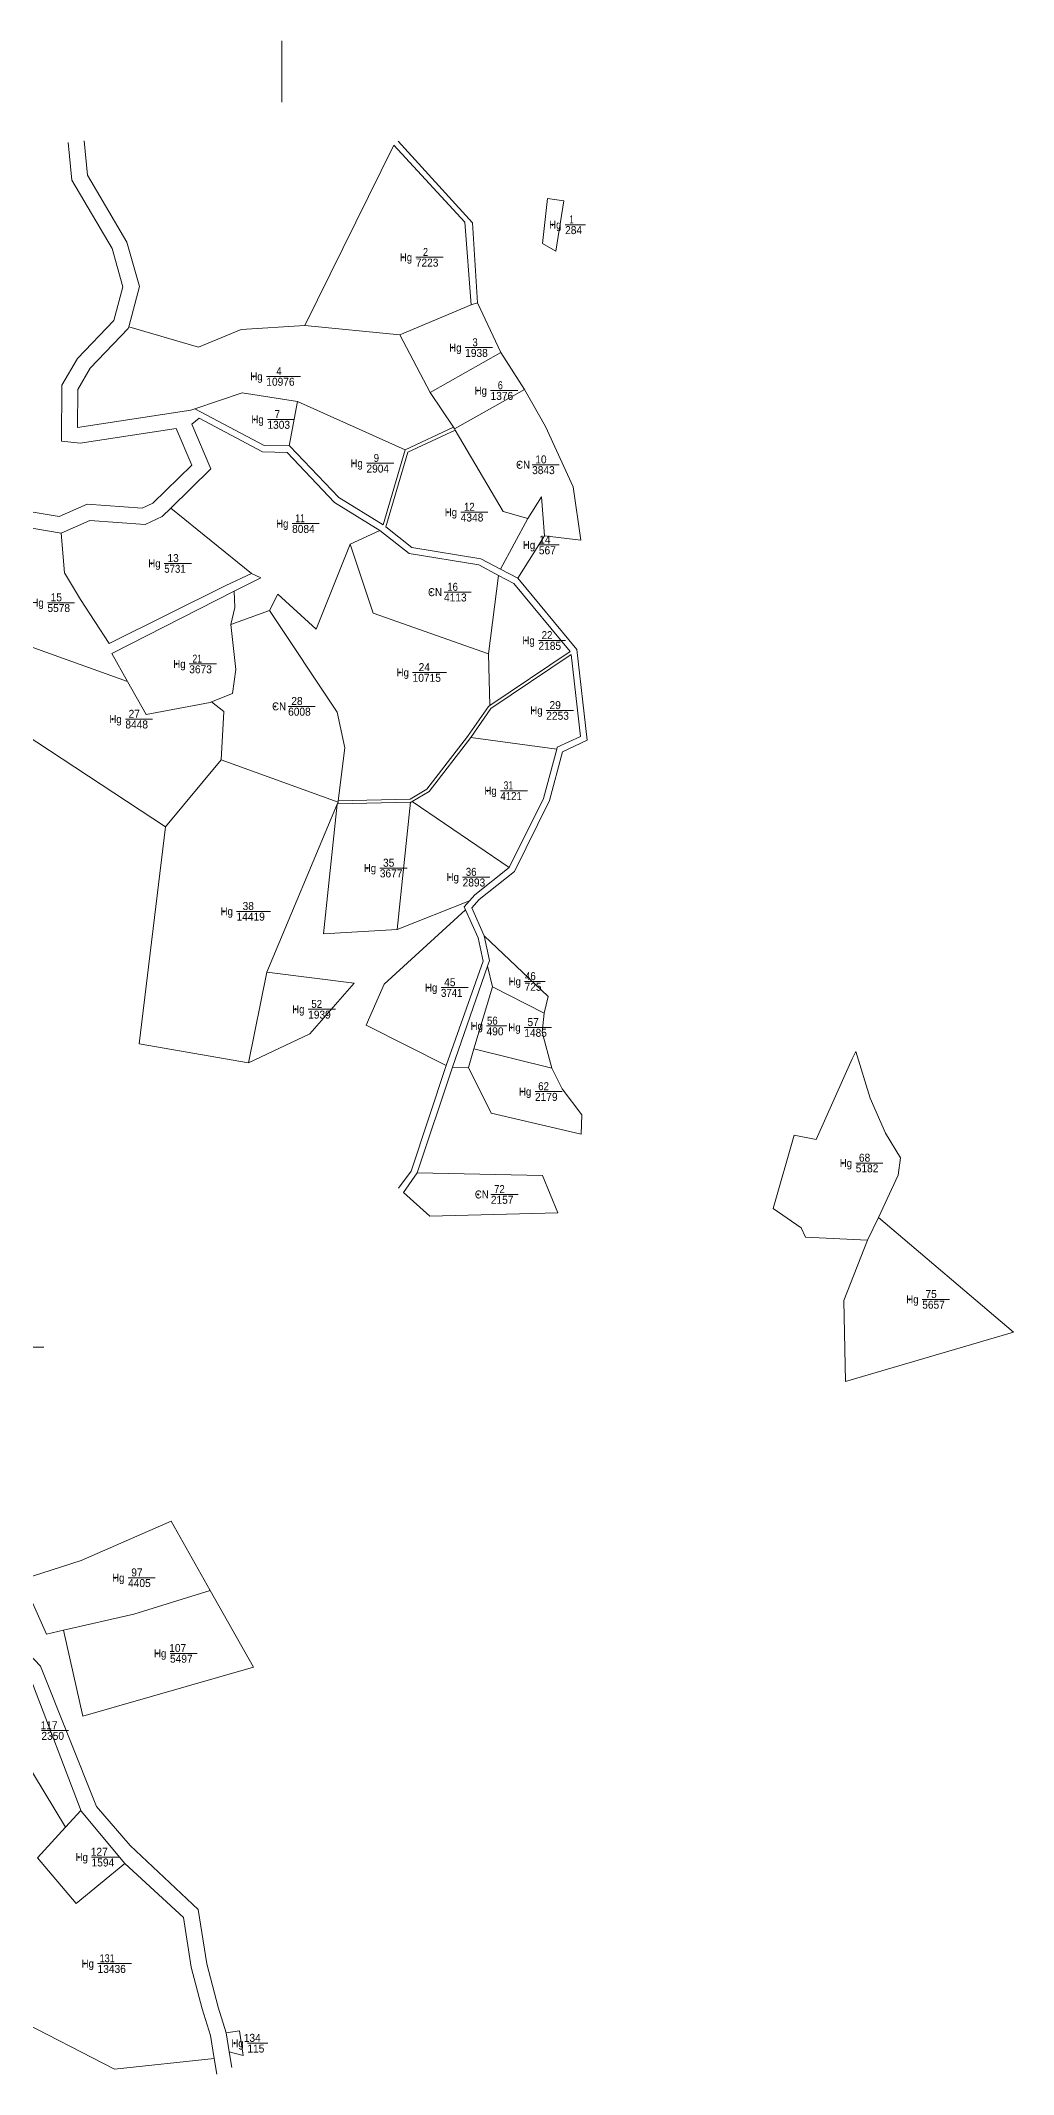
# Model space of a CAD drawing. Header units: metres. Extents: x 9729 to 11156, y 9423 to 10701.
# Drawn here: x 10548 to 11156, y 9423 to 10693 of the extents above; entities that cross this region are included whole.
import ezdxf

# ---------------------------------------------------------------- set-up
doc = ezdxf.new("R2010")
doc.units = ezdxf.units.M
doc.header["$LTSCALE"] = 2
for name, color, linetype, lineweight in [('22', 7, 'Continuous', 13), ('51', 7, 'Continuous', 13), ('62', 7, 'Continuous', 13)]:
    doc.layers.add(name, color=color, linetype=linetype, lineweight=lineweight)

msp = doc.modelspace()

# ---------------------------------------------------------------- hatches: boundary and pattern name
at = {"layer": '51'}
for points in [[(10867.555, 10578.44, 1), (10867.405, 10578.44, 1)], [(10774.205, 10558.11, 1), (10774.055, 10558.11, 1)], [(10805.085, 10501.67, 1), (10804.935, 10501.67, 1)], [(10680.765, 10483.67, 1), (10680.615, 10483.67, 1)], [(10820.955, 10474.81, 1), (10820.805, 10474.81, 1)], [(10681.445, 10456.77, 1), (10681.295, 10456.77, 1)], [(10743.365, 10429.4, 1), (10743.215, 10429.4, 1)], [(10846.905, 10428.45, 1), (10846.755, 10428.45, 1)], [(10802.305, 10398.84, 1), (10802.155, 10398.84, 1)], [(10696.865, 10391.71, 1), (10696.715, 10391.71, 1)], [(10851.135, 10378.35, 1), (10850.985, 10378.35, 1)], [(10616.945, 10366.8, 1), (10616.795, 10366.8, 1)], [(10791.855, 10348.87, 1), (10791.705, 10348.87, 1)], [(10850.885, 10318.66, 1), (10850.735, 10318.66, 1)], [(10632.595, 10303.99, 1), (10632.445, 10303.99, 1)], [(10772.225, 10298.66, 1), (10772.075, 10298.66, 1)], [(10592.655, 10269.51, 1), (10592.505, 10269.51, 1)], [(10694.375, 10277.49, 1), (10694.225, 10277.49, 1)], [(10855.785, 10274.95, 1), (10855.635, 10274.95, 1)], [(10827.095, 10224.78, 1), (10826.945, 10224.78, 1)], [(10751.715, 10176.44, 1), (10751.565, 10176.44, 1)], [(10803.465, 10170.76, 1), (10803.315, 10170.76, 1)], [(10662.165, 10149.4, 1), (10662.015, 10149.4, 1)], [(10842.225, 10105.58, 1), (10842.075, 10105.58, 1)], [(10789.955, 10101.77, 1), (10789.805, 10101.77, 1)], [(10706.905, 10088.19, 1), (10706.755, 10088.19, 1)], [(10818.435, 10077.76, 1), (10818.285, 10077.76, 1)], [(10842.025, 10076.84, 1), (10841.875, 10076.84, 1)], [(10848.715, 10036.78, 1), (10848.565, 10036.78, 1)], [(11049.225, 9992.12, 1), (11049.075, 9992.12, 1)], [(10821.115, 9972.49, 1), (10820.965, 9972.49, 1)], [(11090.795, 9906.93, 1), (11090.645, 9906.93, 1)], [(10594.345, 9732.98, 1), (10594.195, 9732.98, 1)], [(10620.555, 9685.71, 1), (10620.405, 9685.71, 1)], [(10571.525, 9558.38, 1), (10571.375, 9558.38, 1)], [(10575.285, 9491.85, 1), (10575.135, 9491.85, 1)], [(10668.915, 9442.11, 1), (10668.765, 9442.11, 1)]]:
    msp.add_hatch(color=256, dxfattribs=at).paths.add_polyline_path(points)

# ---------------------------------------------------------------- linework, layer by layer
at = {"layer": '22'}
for p, q in [((10698.33, 10693.48), (10698.33, 10655.04)), ((10816.69, 10528.33), (10772.04, 10509.65)), ((10820.69, 10529.64), (10816.69, 10528.33)), ((10712.83, 10515.49), (10772.04, 10509.65)), ((10702.88, 10440.2), (10708.25, 10467.93)), ((10708.25, 10467.93), (10775.45, 10437.72)), ((10805.75, 10451.86), (10775.45, 10437.72)), ((10806.81, 10450.16), (10806.31, 10451.02)), ((10679.44, 10360.52), (10629, 10401.39)), ((10759.74, 10387.35), (10741.06, 10378.77)), ((10852.09, 10394.87), (10834.97, 10363.32)), ((10862.57, 10383.97), (10845.81, 10357.59)), ((10833.92, 10359.35), (10827.62, 10310.39)), ((10834.97, 10363.32), (10845.81, 10357.59)), ((10666.52, 10328.71), (10690.58, 10337.42)), ((10827.62, 10310.39), (10828.3, 10277.98)), ((10816.47, 10258), (10870.21, 10250.82)), ((10733.13, 10216.65), (10778.8, 10217.61)), ((10733.63, 10218.55), (10733.51, 10217.56)), ((10778.8, 10217.61), (10770.49, 10138.08)), ((10779.81, 10217.99), (10840.45, 10176.81)), ((10815.66, 10155.9), (10770.49, 10138.08)), ((10689.02, 10111.31), (10677.54, 10054.8)), ((10805.06, 10052.13), (10827.04, 10115.16)), ((10827.04, 10115.16), (10830.13, 10102.32)), ((10830.13, 10102.32), (10818.41, 10063.4)), ((10862.27, 10085.85), (10830.13, 10102.32)), ((10818.41, 10063.4), (10814.97, 10051.87)), ((10867.12, 10051.37), (10818.41, 10063.4)), ((10805.06, 10052.13), (10783.07, 9985.98)), ((10805.06, 10052.13), (10814.97, 10051.87)), ((11071.31, 9958.18), (11064.6, 9943.84)), ((10600.26, 9554.33), (10572.89, 9587.16)), ((10657.64, 9422.66), (10656.04, 9432.52))]:
    msp.add_line(p, q, dxfattribs=at)
for points in [[(10564.79, 10629.91), (10567.07, 10606.24), (10592.28, 10563.54), (10598.96, 10539.69), (10593.37, 10518.59), (10570.56, 10494.95), (10560.79, 10478.19), (10560.68, 10443.13), (10572.21, 10441.9), (10632.42, 10451.11), (10642.21, 10428.3), (10617.8, 10404.42), (10611.08, 10401.36), (10576.61, 10403.79), (10559.23, 10396.13), (10524.11, 10401.98), (10514.82, 10396.01)], [(10602.68, 10514.65), (10609.33, 10539.76), (10601.55, 10567.51), (10576.8, 10609.43), (10574.74, 10630.86)], [(10712.83, 10515.49), (10768.42, 10628.11), (10812.71, 10579.97), (10816.69, 10528.33)], [(10771.09, 10630.75), (10817.56, 10579.73), (10820.69, 10529.64)], [(10820.69, 10529.64), (10835.21, 10498.61), (10791.09, 10473.72), (10772.04, 10509.65)], [(10602.68, 10514.65), (10602.38, 10513.52), (10578.61, 10488.9), (10570.78, 10475.44), (10570.7, 10451.79), (10641.47, 10462.62), (10644.08, 10463.49)], [(10602.68, 10514.65), (10646.25, 10501.87), (10673.05, 10513.06), (10712.83, 10515.49)], [(10835.21, 10498.61), (10850, 10475.52), (10806.31, 10451.02), (10805.75, 10451.86), (10791.09, 10473.72)], [(10708.25, 10467.93), (10673.64, 10473.35), (10644.08, 10463.49)], [(10850, 10475.52), (10863.15, 10452.4), (10880.44, 10414.66), (10885.3, 10381.4), (10862.57, 10383.97)], [(10644.08, 10463.49), (10687.32, 10440.42), (10702.88, 10440.2)], [(10759.74, 10387.35), (10731.38, 10404.8), (10701.62, 10436.22), (10686.27, 10436.45), (10646.6, 10457.6), (10642.15, 10453.77), (10654.09, 10425.94), (10629, 10401.39)], [(10806.81, 10450.16), (10777.1, 10436.29), (10763.35, 10389.66), (10779.73, 10376.8), (10822.82, 10369.73), (10834.97, 10363.32)], [(10852.09, 10394.87), (10836.64, 10399.36), (10806.81, 10450.16)], [(10702.88, 10440.2), (10703.37, 10440.19), (10733.93, 10407.93), (10761.63, 10390.87), (10775.45, 10437.72)], [(10862.57, 10383.97), (10860.68, 10408.35), (10852.09, 10394.87)], [(10629, 10401.39), (10623.55, 10396.05), (10612.92, 10391.21), (10578.38, 10393.64), (10560.52, 10385.78)], [(10560.52, 10385.78), (10526.26, 10391.47), (10510.77, 10381.52), (10500.23, 10357.9), (10494.36, 10355.33)], [(10560.52, 10385.78), (10562.55, 10360.86), (10572.52, 10344.36), (10590.41, 10316.86), (10663.34, 10352.95), (10679.44, 10360.52)], [(10759.74, 10387.35), (10778.06, 10373.01), (10821.55, 10365.88), (10833.92, 10359.35)], [(10741.06, 10378.77), (10719.94, 10325.83), (10695.79, 10347.66), (10690.58, 10337.42)], [(10741.06, 10378.77), (10755.38, 10335.66), (10827.62, 10310.39)], [(10668.5, 10349.58), (10685.29, 10357.73), (10679.44, 10360.52)], [(10845.81, 10357.59), (10882.83, 10313.01), (10889.31, 10256.33), (10873.91, 10249.13), (10865.74, 10218.57), (10843.77, 10174.34), (10821.79, 10156.79), (10817.14, 10151.5), (10824.95, 10134.09)], [(10828.3, 10277.98), (10878.61, 10311.83), (10843.44, 10354.33), (10833.92, 10359.35)], [(10668.5, 10349.58), (10592.02, 10310.5), (10601.9, 10293.12)], [(10666.52, 10328.71), (10668.99, 10339.22), (10668.5, 10349.58)], [(10690.58, 10337.42), (10733.02, 10273.81), (10737.69, 10251.62), (10733.63, 10218.55)], [(10654.41, 10280.27), (10667.49, 10285.58), (10669.72, 10300.59), (10666.52, 10328.71)], [(10530.78, 10305.94), (10537.57, 10316.11), (10601.9, 10293.12)], [(10870.21, 10250.82), (10870.52, 10251.96), (10885.02, 10258.74), (10879.18, 10309.81), (10829.05, 10276.09), (10816.47, 10258)], [(10514.2, 10286.26), (10520.67, 10271.22), (10625.6, 10202.22)], [(10601.9, 10293.12), (10613.66, 10272.44), (10653.54, 10279.92), (10654.41, 10280.27)], [(10660.53, 10244), (10662.17, 10274.34), (10654.41, 10280.27)], [(10733.63, 10218.55), (10778.61, 10219.59), (10789.04, 10225.8), (10814.53, 10258.73), (10827.58, 10277.5), (10828.3, 10277.98)], [(10779.81, 10217.99), (10790.41, 10224.29), (10816.47, 10258)], [(10625.6, 10202.22), (10660.53, 10244), (10733.51, 10217.56), (10733.13, 10216.65), (10733.04, 10216.43), (10689.02, 10111.31)], [(10870.21, 10250.82), (10861.97, 10219.98), (10840.45, 10176.81)], [(10778.8, 10217.61), (10779.18, 10217.62), (10779.81, 10217.99)], [(10770.49, 10138.08), (10724.42, 10135.27), (10733.04, 10216.43)], [(10625.6, 10202.22), (10609.22, 10066.68), (10677.54, 10054.8)], [(10815.66, 10155.9), (10818.98, 10159.66), (10840.45, 10176.81)], [(10813.24, 10150.45), (10812.44, 10152.24), (10815.66, 10155.9)], [(10813.24, 10150.45), (10762.35, 10103.91), (10751.01, 10078.24), (10801.16, 10053.1)], [(10801.16, 10053.1), (10824.22, 10118.31), (10821.12, 10132.84), (10813.24, 10150.45)], [(10824.95, 10134.09), (10828.24, 10118.6), (10827.04, 10115.16)], [(10824.95, 10134.09), (10864.96, 10096.09), (10862.27, 10085.85)], [(10677.54, 10054.8), (10715.89, 10072.8), (10743.56, 10104.47), (10689.02, 10111.31)], [(10862.27, 10085.85), (10861.19, 10074), (10867.12, 10051.37)], [(10801.16, 10053.1), (10779.17, 9986.95), (10771.34, 9976.33)], [(11071.31, 9958.18), (11083.68, 9984.62), (11085.14, 9995.42), (11075.74, 10010.72), (11066.24, 10032.68), (11057.18, 10061.87), (11054.91, 10057.31), (11032.36, 10006.84), (11018.62, 10009.57), (11005.47, 9963.75), (11023.12, 9951.69), (11025.77, 9945.76), (11064.6, 9943.84)], [(10814.97, 10051.87), (10829.18, 10023.2), (10885.57, 10010.17), (10886, 10022.15), (10873.59, 10038.44), (10867.12, 10051.37)], [(11071.31, 9958.18), (11155.67, 9886.44), (11050.77, 9855.69), (11049.62, 9906.28), (11064.6, 9943.84)], [(10453.2, 9769.87), (10464.53, 9752.86), (10527.83, 9698.32), (10547.53, 9677.62), (10582.54, 9589.93), (10603.51, 9565.73), (10646.17, 9525.72), (10651.56, 9491.7), (10658.66, 9464.69), (10663.54, 9448.66)], [(10561.81, 9700.11), (10551.21, 9697.69), (10536.1, 9731.91), (10572.95, 9743.71), (10629.12, 9768.28), (10653.66, 9724.93)], [(10653.66, 9724.93), (10680.75, 9677.07), (10574.07, 9646.49), (10561.81, 9700.11)], [(10561.81, 9700.11), (10605.92, 9710.19), (10653.66, 9724.93)], [(10502.28, 9677.5), (10563.12, 9577.02), (10545.55, 9557.86)], [(10532.08, 9679.35), (10541.42, 9669.54), (10572.89, 9587.16)], [(10572.89, 9587.16), (10572.67, 9587.43), (10563.12, 9577.02)], [(10545.55, 9557.86), (10569.73, 9529.34), (10600.26, 9554.33)], [(10600.26, 9554.33), (10636.84, 9520.75), (10641.77, 9489.57), (10648.6, 9463.64), (10653.68, 9446.99), (10656.04, 9432.52)], [(10656.04, 9432.52), (10593.77, 9425.84), (10531.53, 9457.96)], [(10663.54, 9448.66), (10671.85, 9449.74), (10674.3, 9434.5), (10665.48, 9436.75)], [(10667.08, 9426.89), (10665.48, 9436.75), (10663.54, 9448.66)]]:
    msp.add_lwpolyline(points, dxfattribs=at)
for points in [[(10869.67, 10562.03), (10874.59, 10593.3), (10864.55, 10594.86), (10861.42, 10566.68)], [(10783.07, 9985.98), (10774.44, 9973.81), (10790.97, 9959.02), (10870.86, 9960.92), (10861.43, 9984.3)]]:
    msp.add_lwpolyline(points, close=True, dxfattribs=at)
at = {"layer": '51'}
for p, q in [((10867.17, 10578.44), (10866.86, 10578.44)), ((10867.48, 10579.06), (10867.48, 10578.75)), ((10867.48, 10578.13), (10867.48, 10577.82)), ((10868.1, 10578.44), (10867.79, 10578.44)), ((10773.82, 10558.11), (10773.5, 10558.11)), ((10774.13, 10558.74), (10774.13, 10558.42)), ((10774.13, 10557.8), (10774.13, 10557.48)), ((10774.76, 10558.11), (10774.44, 10558.11)), ((10804.7, 10501.67), (10804.38, 10501.67)), ((10805.01, 10502.3), (10805.01, 10501.98)), ((10805.01, 10501.36), (10805.01, 10501.04)), ((10805.64, 10501.67), (10805.32, 10501.67)), ((10680.69, 10484.3), (10680.69, 10483.98)), ((10680.38, 10483.67), (10680.06, 10483.67)), ((10680.69, 10483.36), (10680.69, 10483.04)), ((10681.32, 10483.67), (10681, 10483.67)), ((10820.57, 10474.81), (10820.26, 10474.81)), ((10820.88, 10475.44), (10820.88, 10475.12)), ((10820.88, 10474.5), (10820.88, 10474.18)), ((10821.5, 10474.81), (10821.19, 10474.81)), ((10681.06, 10456.77), (10680.74, 10456.77)), ((10681.37, 10457.4), (10681.37, 10457.08)), ((10681.37, 10456.46), (10681.37, 10456.14)), ((10682, 10456.77), (10681.68, 10456.77)), ((10742.98, 10429.4), (10742.66, 10429.4)), ((10743.29, 10430.02), (10743.29, 10429.71)), ((10743.29, 10429.09), (10743.29, 10428.78)), ((10743.92, 10429.4), (10743.6, 10429.4)), ((10846.52, 10428.45), (10846.2, 10428.45)), ((10846.83, 10429.08), (10846.83, 10428.76)), ((10846.83, 10428.14), (10846.83, 10427.83)), ((10847.46, 10428.45), (10847.14, 10428.45)), ((10801.92, 10398.84), (10801.6, 10398.84)), ((10802.23, 10399.46), (10802.23, 10399.15)), ((10802.23, 10398.53), (10802.23, 10398.22)), ((10802.86, 10398.84), (10802.54, 10398.84)), ((10696.48, 10391.71), (10696.16, 10391.71)), ((10696.79, 10392.33), (10696.79, 10392.02)), ((10696.79, 10391.4), (10696.79, 10391.08)), ((10697.42, 10391.71), (10697.1, 10391.71)), ((10850.75, 10378.35), (10850.44, 10378.35)), ((10851.06, 10378.98), (10851.06, 10378.66)), ((10851.06, 10378.04), (10851.06, 10377.72)), ((10851.68, 10378.35), (10851.37, 10378.35)), ((10616.56, 10366.8), (10616.24, 10366.8)), ((10616.87, 10367.42), (10616.87, 10367.11)), ((10616.87, 10366.49), (10616.87, 10366.17)), ((10617.5, 10366.8), (10617.18, 10366.8)), ((10791.47, 10348.87), (10791.16, 10348.87)), ((10791.78, 10349.5), (10791.78, 10349.18)), ((10791.78, 10348.56), (10791.78, 10348.25)), ((10792.4, 10348.87), (10792.09, 10348.87)), ((10850.81, 10319.28), (10850.81, 10318.97)), ((10850.5, 10318.66), (10850.18, 10318.66)), ((10850.81, 10318.35), (10850.81, 10318.04)), ((10851.44, 10318.66), (10851.12, 10318.66)), ((10632.21, 10303.99), (10631.9, 10303.99)), ((10632.52, 10304.62), (10632.52, 10304.3)), ((10632.52, 10303.68), (10632.52, 10303.36)), ((10633.14, 10303.99), (10632.83, 10303.99)), ((10771.84, 10298.66), (10771.52, 10298.66)), ((10772.15, 10299.28), (10772.15, 10298.97)), ((10772.15, 10298.35), (10772.15, 10298.04)), ((10772.78, 10298.66), (10772.46, 10298.66)), ((10592.27, 10269.51), (10591.96, 10269.51)), ((10592.58, 10270.14), (10592.58, 10269.82)), ((10592.58, 10269.2), (10592.58, 10268.88)), ((10593.2, 10269.51), (10592.89, 10269.51)), ((10693.99, 10277.49), (10693.68, 10277.49)), ((10694.3, 10278.12), (10694.3, 10277.8)), ((10694.3, 10277.18), (10694.3, 10276.86)), ((10694.92, 10277.49), (10694.61, 10277.49)), ((10855.4, 10274.95), (10855.08, 10274.95)), ((10855.71, 10275.58), (10855.71, 10275.26)), ((10855.71, 10274.64), (10855.71, 10274.33)), ((10856.34, 10274.95), (10856.02, 10274.95)), ((10826.71, 10224.78), (10826.4, 10224.78)), ((10827.02, 10225.41), (10827.02, 10225.09)), ((10827.02, 10224.47), (10827.02, 10224.16)), ((10827.64, 10224.78), (10827.33, 10224.78)), ((10751.33, 10176.44), (10751.02, 10176.44)), ((10751.64, 10177.06), (10751.64, 10176.75)), ((10751.64, 10176.13), (10751.64, 10175.82)), ((10752.26, 10176.44), (10751.95, 10176.44)), ((10803.08, 10170.76), (10802.76, 10170.76)), ((10803.39, 10171.38), (10803.39, 10171.07)), ((10803.39, 10170.45), (10803.39, 10170.14)), ((10804.02, 10170.76), (10803.7, 10170.76)), ((10661.78, 10149.4), (10661.46, 10149.4)), ((10662.09, 10150.02), (10662.09, 10149.71)), ((10662.09, 10149.09), (10662.09, 10148.78)), ((10662.72, 10149.4), (10662.4, 10149.4)), ((10841.84, 10105.58), (10841.52, 10105.58)), ((10842.15, 10106.2), (10842.15, 10105.89)), ((10842.15, 10105.27), (10842.15, 10104.96)), ((10842.78, 10105.58), (10842.46, 10105.58)), ((10789.57, 10101.77), (10789.26, 10101.77)), ((10789.88, 10102.4), (10789.88, 10102.08)), ((10789.88, 10101.46), (10789.88, 10101.14)), ((10790.5, 10101.77), (10790.19, 10101.77)), ((10706.52, 10088.19), (10706.2, 10088.19)), ((10706.83, 10088.82), (10706.83, 10088.5)), ((10706.83, 10087.88), (10706.83, 10087.56)), ((10707.46, 10088.19), (10707.14, 10088.19)), ((10818.05, 10077.76), (10817.74, 10077.76)), ((10818.36, 10078.38), (10818.36, 10078.07)), ((10818.98, 10077.76), (10818.67, 10077.76)), ((10818.36, 10077.45), (10818.36, 10077.14)), ((10841.64, 10076.84), (10841.32, 10076.84)), ((10841.95, 10077.46), (10841.95, 10077.15)), ((10841.95, 10076.53), (10841.95, 10076.22)), ((10842.58, 10076.84), (10842.26, 10076.84)), ((10848.33, 10036.78), (10848.02, 10036.78)), ((10848.64, 10037.41), (10848.64, 10037.09)), ((10848.64, 10036.47), (10848.64, 10036.16)), ((10849.26, 10036.78), (10848.95, 10036.78)), ((11048.84, 9992.12), (11048.52, 9992.12)), ((11049.15, 9992.75), (11049.15, 9992.43)), ((11049.15, 9991.81), (11049.15, 9991.5)), ((11049.78, 9992.12), (11049.46, 9992.12)), ((10820.73, 9972.49), (10820.42, 9972.49)), ((10821.04, 9973.12), (10821.04, 9972.8)), ((10821.04, 9972.18), (10821.04, 9971.86)), ((10821.66, 9972.49), (10821.35, 9972.49)), ((11090.41, 9906.93), (11090.1, 9906.93)), ((11090.72, 9907.56), (11090.72, 9907.24)), ((11090.72, 9906.62), (11090.72, 9906.3)), ((11091.34, 9906.93), (11091.03, 9906.93)), ((10593.96, 9732.98), (10593.64, 9732.98)), ((10594.27, 9733.6), (10594.27, 9733.29)), ((10594.27, 9732.67), (10594.27, 9732.36)), ((10594.9, 9732.98), (10594.58, 9732.98)), ((10620.17, 9685.71), (10619.86, 9685.71)), ((10620.48, 9686.33), (10620.48, 9686.02)), ((10620.48, 9685.4), (10620.48, 9685.08)), ((10621.1, 9685.71), (10620.79, 9685.71)), ((10571.14, 9558.38), (10570.82, 9558.38)), ((10571.45, 9559), (10571.45, 9558.69)), ((10571.45, 9558.07), (10571.45, 9557.75)), ((10572.08, 9558.38), (10571.76, 9558.38)), ((10574.9, 9491.85), (10574.58, 9491.85)), ((10575.21, 9492.48), (10575.21, 9492.16)), ((10575.21, 9491.54), (10575.21, 9491.22)), ((10575.84, 9491.85), (10575.52, 9491.85)), ((10668.84, 9442.74), (10668.84, 9442.42)), ((10668.53, 9442.11), (10668.22, 9442.11)), ((10668.84, 9441.8), (10668.84, 9441.48)), ((10669.46, 9442.11), (10669.15, 9442.11))]:
    msp.add_line(p, q, dxfattribs=at)
for points in [[(10867.48, 10578.75), (10867.17, 10578.44), (10867.48, 10578.13), (10867.79, 10578.44)], [(10774.13, 10558.42), (10773.82, 10558.11), (10774.13, 10557.8), (10774.44, 10558.11)], [(10805.01, 10501.98), (10804.7, 10501.67), (10805.01, 10501.36), (10805.32, 10501.67)], [(10680.69, 10483.98), (10680.38, 10483.67), (10680.69, 10483.36), (10681, 10483.67)], [(10820.88, 10475.12), (10820.57, 10474.81), (10820.88, 10474.5), (10821.19, 10474.81)], [(10681.37, 10457.08), (10681.06, 10456.77), (10681.37, 10456.46), (10681.68, 10456.77)], [(10743.29, 10429.71), (10742.98, 10429.4), (10743.29, 10429.09), (10743.6, 10429.4)], [(10846.83, 10428.76), (10846.52, 10428.45), (10846.83, 10428.14), (10847.14, 10428.45)], [(10802.23, 10399.15), (10801.92, 10398.84), (10802.23, 10398.53), (10802.54, 10398.84)], [(10696.79, 10392.02), (10696.48, 10391.71), (10696.79, 10391.4), (10697.1, 10391.71)], [(10851.06, 10378.66), (10850.75, 10378.35), (10851.06, 10378.04), (10851.37, 10378.35)], [(10616.87, 10367.11), (10616.56, 10366.8), (10616.87, 10366.49), (10617.18, 10366.8)], [(10791.78, 10349.18), (10791.47, 10348.87), (10791.78, 10348.56), (10792.09, 10348.87)], [(10850.81, 10318.97), (10850.5, 10318.66), (10850.81, 10318.35), (10851.12, 10318.66)], [(10632.52, 10304.3), (10632.21, 10303.99), (10632.52, 10303.68), (10632.83, 10303.99)], [(10772.15, 10298.97), (10771.84, 10298.66), (10772.15, 10298.35), (10772.46, 10298.66)], [(10592.58, 10269.82), (10592.27, 10269.51), (10592.58, 10269.2), (10592.89, 10269.51)], [(10694.3, 10277.8), (10693.99, 10277.49), (10694.3, 10277.18), (10694.61, 10277.49)], [(10855.71, 10275.26), (10855.4, 10274.95), (10855.71, 10274.64), (10856.02, 10274.95)], [(10827.02, 10225.09), (10826.71, 10224.78), (10827.02, 10224.47), (10827.33, 10224.78)], [(10751.64, 10176.75), (10751.33, 10176.44), (10751.64, 10176.13), (10751.95, 10176.44)], [(10803.39, 10171.07), (10803.08, 10170.76), (10803.39, 10170.45), (10803.7, 10170.76)], [(10662.09, 10149.71), (10661.78, 10149.4), (10662.09, 10149.09), (10662.4, 10149.4)], [(10842.15, 10105.89), (10841.84, 10105.58), (10842.15, 10105.27), (10842.46, 10105.58)], [(10789.88, 10102.08), (10789.57, 10101.77), (10789.88, 10101.46), (10790.19, 10101.77)], [(10706.83, 10088.5), (10706.52, 10088.19), (10706.83, 10087.88), (10707.14, 10088.19)], [(10818.36, 10078.07), (10818.05, 10077.76), (10818.36, 10077.45), (10818.67, 10077.76)], [(10841.95, 10077.15), (10841.64, 10076.84), (10841.95, 10076.53), (10842.26, 10076.84)], [(10848.64, 10037.09), (10848.33, 10036.78), (10848.64, 10036.47), (10848.95, 10036.78)], [(11049.15, 9992.43), (11048.84, 9992.12), (11049.15, 9991.81), (11049.46, 9992.12)], [(10821.04, 9972.8), (10820.73, 9972.49), (10821.04, 9972.18), (10821.35, 9972.49)], [(11090.72, 9907.24), (11090.41, 9906.93), (11090.72, 9906.62), (11091.03, 9906.93)], [(10594.27, 9733.29), (10593.96, 9732.98), (10594.27, 9732.67), (10594.58, 9732.98)], [(10620.48, 9686.02), (10620.17, 9685.71), (10620.48, 9685.4), (10620.79, 9685.71)], [(10571.45, 9558.69), (10571.14, 9558.38), (10571.45, 9558.07), (10571.76, 9558.38)], [(10575.21, 9492.16), (10574.9, 9491.85), (10575.21, 9491.54), (10575.52, 9491.85)], [(10668.84, 9442.42), (10668.53, 9442.11), (10668.84, 9441.8), (10669.15, 9442.11)]]:
    msp.add_lwpolyline(points, close=True, dxfattribs=at)
for centre in [(10867.48, 10578.44), (10774.13, 10558.11), (10805.01, 10501.67), (10680.69, 10483.67), (10820.88, 10474.81), (10681.37, 10456.77), (10743.29, 10429.4), (10846.83, 10428.45), (10802.23, 10398.84), (10696.79, 10391.71), (10851.06, 10378.35), (10616.87, 10366.8), (10791.78, 10348.87), (10850.81, 10318.66), (10632.52, 10303.99), (10772.15, 10298.66), (10592.58, 10269.51), (10694.3, 10277.49), (10855.71, 10274.95), (10827.02, 10224.78), (10751.64, 10176.44), (10803.39, 10170.76), (10662.09, 10149.4), (10842.15, 10105.58), (10789.88, 10101.77), (10706.83, 10088.19), (10818.36, 10077.76), (10841.95, 10076.84), (10848.64, 10036.78), (11049.15, 9992.12), (10821.04, 9972.49), (11090.72, 9906.93), (10594.27, 9732.98), (10620.48, 9685.71), (10571.45, 9558.38), (10575.21, 9491.85), (10668.84, 9442.11)]:
    msp.add_circle(centre, 0.075, dxfattribs=at)
at = {"layer": '62'}
for p, q in [((10875.48, 10578.44), (10888.23, 10578.44)), ((10782.13, 10558.11), (10799.13, 10558.11)), ((10813.01, 10501.67), (10830.01, 10501.67)), ((10688.69, 10483.67), (10709.94, 10483.67)), ((10828.88, 10474.81), (10845.88, 10474.81)), ((10689.37, 10456.77), (10706.37, 10456.77)), ((10751.29, 10429.4), (10768.29, 10429.4)), ((10854.83, 10428.45), (10871.83, 10428.45)), ((10810.23, 10398.84), (10827.23, 10398.84)), ((10704.79, 10391.71), (10721.79, 10391.71)), ((10859.06, 10378.35), (10871.81, 10378.35)), ((10624.87, 10366.8), (10641.87, 10366.8)), ((10799.78, 10348.87), (10816.78, 10348.87)), ((10551.85, 10342.29), (10568.85, 10342.29)), ((10858.81, 10318.66), (10875.81, 10318.66)), ((10640.52, 10303.99), (10657.52, 10303.99)), ((10780.15, 10298.66), (10801.4, 10298.66)), ((10600.58, 10269.51), (10617.58, 10269.51)), ((10702.3, 10277.49), (10719.3, 10277.49)), ((10863.71, 10274.95), (10880.71, 10274.95)), ((10835.02, 10224.78), (10852.02, 10224.78)), ((10759.64, 10176.44), (10776.64, 10176.44)), ((10811.39, 10170.76), (10828.39, 10170.76)), ((10670.09, 10149.4), (10691.34, 10149.4)), ((10850.15, 10105.58), (10862.9, 10105.58)), ((10797.88, 10101.77), (10814.88, 10101.77)), ((10714.83, 10088.19), (10731.83, 10088.19)), ((10826.36, 10077.76), (10839.11, 10077.76)), ((10849.95, 10076.84), (10866.95, 10076.84)), ((10856.64, 10036.78), (10873.64, 10036.78)), ((11057.15, 9992.12), (11074.15, 9992.12)), ((10829.04, 9972.49), (10846.04, 9972.49)), ((11098.72, 9906.93), (11115.72, 9906.93)), ((10536.83, 9877.11), (10549.58, 9877.11)), ((10602.27, 9732.98), (10619.27, 9732.98)), ((10628.48, 9685.71), (10645.48, 9685.71)), ((10548.08, 9637.48), (10565.08, 9637.48)), ((10579.45, 9558.38), (10596.45, 9558.38)), ((10583.21, 9491.85), (10604.46, 9491.85)), ((10676.84, 9442.11), (10689.59, 9442.11))]:
    msp.add_line(p, q, dxfattribs=at)

# ---------------------------------------------------------------- texts
for s, width, p in [('Hg', 0.9, (10865.48, 10575.94)), ('284', 0.95, (10875.48, 10572.61)), ('1', 0.65, (10878.23, 10579.28)), ('Hg', 0.9, (10772.13, 10555.61)), ('2', 0.85, (10786.63, 10558.95)), ('7223', 0.95, (10782.13, 10552.28)), ('Hg', 0.9, (10803.01, 10499.17)), ('1938', 0.95, (10813.01, 10495.84)), ('3', 0.9, (10817.51, 10502.51)), ('Hg', 0.9, (10678.69, 10481.17)), ('4', 0.9, (10694.94, 10484.51)), ('10976', 0.95, (10688.69, 10477.84)), ('Hg', 0.9, (10818.88, 10472.31)), ('1376', 0.95, (10828.88, 10468.98)), ('6', 0.85, (10833.38, 10475.65)), ('Hg', 0.9, (10679.37, 10454.27)), ('7', 0.9, (10693.87, 10457.61)), ('1303', 0.95, (10689.37, 10450.94)), ('9', 0.9, (10755.79, 10430.24)), ('10', 0.95, (10856.83, 10429.29)), ('Hg', 0.9, (10741.29, 10426.9)), ('2904', 0.95, (10751.29, 10423.57)), ('CN', 0.9, (10844.83, 10425.95)), ('3843', 0.95, (10854.83, 10422.62)), ('11', 0.8, (10706.79, 10392.55)), ('Hg', 0.9, (10800.23, 10396.34)), ('4348', 0.95, (10810.23, 10393.01)), ('12', 0.9, (10812.23, 10399.68)), ('Hg', 0.9, (10694.79, 10389.21)), ('8084', 0.95, (10704.79, 10385.88)), ('14', 0.95, (10859.31, 10379.19)), ('13', 0.95, (10626.87, 10367.64)), ('Hg', 0.9, (10849.06, 10375.85)), ('567', 0.95, (10859.06, 10372.52)), ('Hg', 0.9, (10614.87, 10364.3)), ('5731', 0.9, (10624.87, 10360.97)), ('Hg', 0.9, (10541.85, 10339.79)), ('15', 0.95, (10553.85, 10343.13)), ('CN', 0.9, (10789.78, 10346.37)), ('4113', 0.95, (10799.78, 10343.04)), ('16', 0.9, (10801.78, 10349.71)), ('5578', 0.95, (10551.85, 10336.46)), ('Hg', 0.9, (10848.81, 10316.16)), ('22', 0.9, (10860.81, 10319.5)), ('Hg', 0.9, (10630.52, 10301.49)), ('21', 0.8, (10642.52, 10304.83)), ('2185', 0.95, (10858.81, 10312.83)), ('3673', 0.95, (10640.52, 10298.16)), ('Hg', 0.9, (10770.15, 10296.16)), ('10715', 0.95, (10780.15, 10292.83)), ('24', 0.95, (10783.9, 10299.5)), ('28', 0.95, (10704.3, 10278.33)), ('Hg', 0.9, (10590.58, 10267.01)), ('8448', 0.95, (10600.58, 10263.68)), ('27', 0.95, (10602.58, 10270.35)), ('CN', 0.9, (10692.3, 10274.99)), ('6008', 0.95, (10702.3, 10271.66)), ('Hg', 0.9, (10853.71, 10272.45)), ('2253', 0.95, (10863.71, 10269.12)), ('29', 0.95, (10865.71, 10275.79)), ('31', 0.8, (10837.02, 10225.62)), ('Hg', 0.9, (10825.02, 10222.28)), ('4121', 0.9, (10835.02, 10218.95)), ('35', 0.95, (10761.64, 10177.28)), ('Hg', 0.9, (10749.64, 10173.94)), ('3677', 0.95, (10759.64, 10170.61)), ('Hg', 0.9, (10801.39, 10168.26)), ('2893', 0.95, (10811.39, 10164.93)), ('36', 0.9, (10813.39, 10171.6)), ('38', 0.95, (10673.84, 10150.24)), ('Hg', 0.9, (10660.09, 10146.9)), ('14419', 0.95, (10670.09, 10143.57)), ('Hg', 0.9, (10787.88, 10099.27)), ('45', 0.95, (10799.88, 10102.61)), ('Hg', 0.9, (10840.15, 10103.08)), ('725', 0.95, (10850.15, 10099.75)), ('46', 0.9, (10850.4, 10106.42)), ('Hg', 0.9, (10704.83, 10085.69)), ('52', 0.9, (10716.83, 10089.03)), ('3741', 0.9, (10797.88, 10095.94)), ('1939', 0.95, (10714.83, 10082.36)), ('Hg', 0.9, (10816.36, 10075.26)), ('56', 0.9, (10826.61, 10078.6)), ('Hg', 0.9, (10839.95, 10074.34)), ('57', 0.95, (10851.95, 10077.68)), ('490', 0.95, (10826.36, 10071.93)), ('1485', 0.95, (10849.95, 10071.01)), ('62', 0.9, (10858.64, 10037.62)), ('Hg', 0.9, (10846.64, 10034.28)), ('2179', 0.95, (10856.64, 10030.95)), ('Hg', 0.9, (11047.15, 9989.62)), ('5182', 0.95, (11057.15, 9986.29)), ('68', 0.95, (11059.15, 9992.96)), ('72', 0.9, (10831.04, 9973.33)), ('CN', 0.9, (10819.04, 9969.99)), ('2157', 0.95, (10829.04, 9966.66)), ('75', 0.95, (11100.72, 9907.77)), ('Hg', 0.9, (11088.72, 9904.43)), ('5657', 0.95, (11098.72, 9901.1)), ('Hg', 0.9, (10592.27, 9730.48)), ('97', 0.95, (10604.27, 9733.82)), ('4405', 0.95, (10602.27, 9727.15)), ('Hg', 0.9, (10618.48, 9683.21)), ('107', 0.95, (10627.98, 9686.55)), ('5497', 0.95, (10628.48, 9679.88)), ('117', 0.95, (10547.58, 9638.32)), ('2350', 0.95, (10548.08, 9631.65)), ('Hg', 0.9, (10569.45, 9555.88)), ('127', 0.95, (10578.95, 9559.22)), ('1594', 0.95, (10579.45, 9552.55)), ('Hg', 0.9, (10573.21, 9489.35)), ('131', 0.85, (10584.46, 9492.69)), ('13436', 0.95, (10583.21, 9486.02)), ('Hg', 0.9, (10666.84, 9439.61)), ('134', 0.95, (10674.59, 9442.95)), ('115', 0.95, (10676.84, 9436.28))]:
    msp.add_text(s, height=5, dxfattribs=dict(at, width=width)).set_placement(p)

doc.saveas('drawing.dxf')
